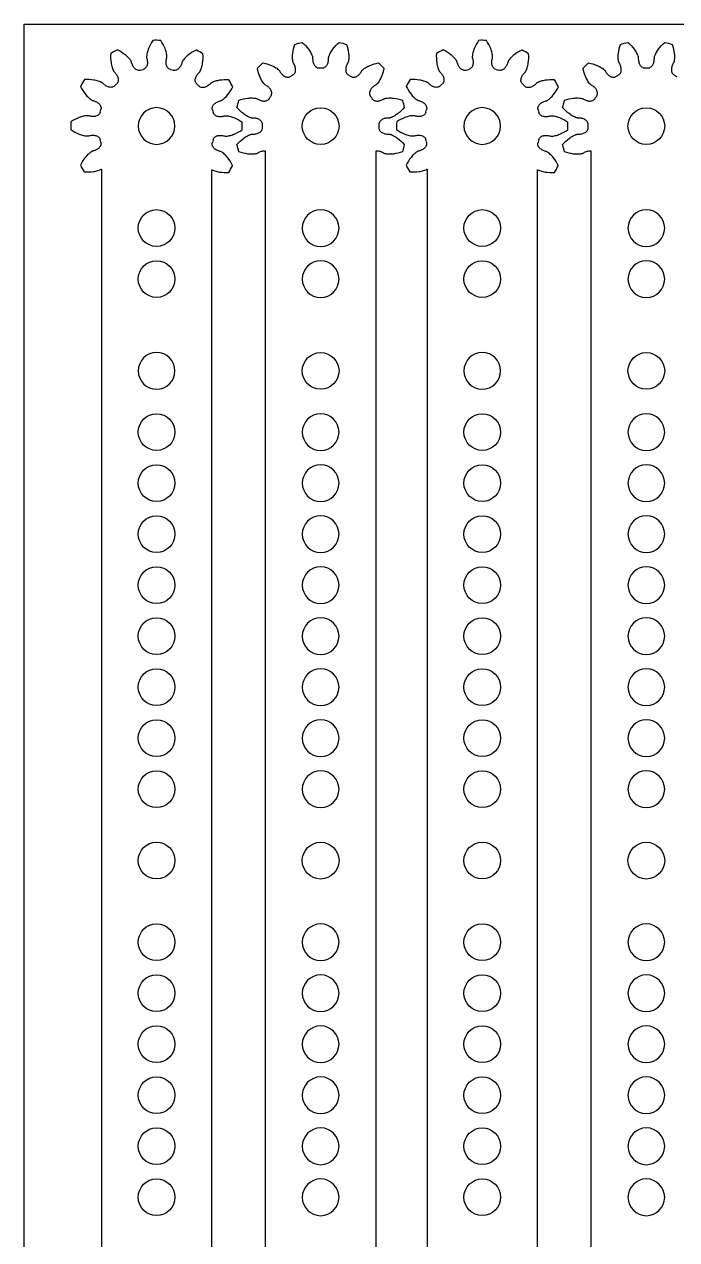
# Model space of a CAD drawing. Header units: millimetres. Extents: x 919 to 1726, y -261 to 19.
# Drawn here: x 1475.8 to 1529.1, y -115.8 to -16.5 of the extents above; entities that cross this region are included whole.
import ezdxf

# ---------------------------------------------------------------- set-up
doc = ezdxf.new("R2010")
doc.units = ezdxf.units.MM
doc.layers.add('1', color=7, linetype='CONTINUOUS', true_color=0xffffff)

msp = doc.modelspace()

# ---------------------------------------------------------------- linework, layer by layer
at = {"layer": '1', "color": 3, "linetype": 'CONTINUOUS'}
for p, q in [((1475.809, -16.515), (1725.809, -16.515)), ((1475.809, -156.515), (1475.809, -16.515)), ((1495.512, -149.828), (1495.512, -26.88)), ((1504.512, -26.88), (1504.512, -149.828)), ((1522.112, -149.828), (1522.112, -26.88)), ((1482.114, -28.346), (1482.114, -149.822)), ((1491.114, -149.822), (1491.114, -28.391)), ((1508.714, -28.346), (1508.714, -149.822)), ((1517.714, -149.822), (1517.714, -28.391))]:
    msp.add_line(p, q, dxfattribs=at)
at = {"layer": '1', "color": 3, "linetype": 'CONTINUOUS', "extrusion": (0, 0, -1)}
for centre in [(-1486.614, -24.822), (-1513.214, -24.822), (-1500.012, -33.162), (-1526.612, -33.162), (-1500.012, -37.328), (-1526.612, -37.328), (-1486.614, -44.822), (-1513.214, -44.822), (-1500.012, -49.828), (-1526.612, -49.828), (-1500.012, -53.995), (-1526.612, -53.995), (-1500.012, -58.162), (-1526.612, -58.162), (-1500.012, -62.328), (-1526.612, -62.328), (-1500.012, -66.495), (-1526.612, -66.495), (-1500.012, -70.662), (-1526.612, -70.662), (-1500.012, -74.828), (-1526.612, -74.828), (-1500.012, -78.995), (-1526.612, -78.995), (-1500.012, -91.495), (-1526.612, -91.495), (-1500.012, -95.662), (-1526.612, -95.662), (-1500.012, -99.828), (-1526.612, -99.828), (-1500.012, -103.995), (-1526.612, -103.995), (-1500.012, -108.162), (-1526.612, -108.162), (-1500.012, -112.328), (-1526.612, -112.328)]:
    msp.add_circle(centre, 1.5, dxfattribs=at)
at = {"layer": '1', "color": 3, "linetype": 'CONTINUOUS'}
for centre in [(1500.012, -24.828), (1526.612, -24.828), (1486.614, -33.155), (1513.214, -33.155), (1486.614, -37.322), (1513.214, -37.322), (1500.012, -44.828), (1526.612, -44.828), (1486.614, -49.822), (1513.214, -49.822), (1486.614, -53.989), (1513.214, -53.989), (1486.614, -58.155), (1513.214, -58.155), (1486.614, -62.322), (1513.214, -62.322), (1486.614, -66.489), (1513.214, -66.489), (1486.614, -70.655), (1513.214, -70.655), (1486.614, -74.822), (1513.214, -74.822), (1486.614, -78.989), (1513.214, -78.989), (1486.614, -84.822), (1500.012, -84.828), (1513.214, -84.822), (1526.612, -84.828), (1486.614, -91.489), (1513.214, -91.489), (1486.614, -95.655), (1513.214, -95.655), (1486.614, -99.822), (1513.214, -99.822), (1486.614, -103.989), (1513.214, -103.989), (1486.614, -108.155), (1513.214, -108.155), (1486.614, -112.322), (1513.214, -112.322)]:
    msp.add_circle(centre, 1.5, dxfattribs=at)
at = {"layer": '1', "color": 3, "linetype": 'CONTINUOUS', "extrusion": (0, 0, -1)}
for centre, start, end in [((-1486.614, -24.822), 73.73832, 76.53408), ((-1486.614, -24.822), 103.73832, 106.53408), ((-1500.012, -24.828), 58.53402, 61.46598), ((-1500.012, -24.828), 88.53402, 91.46598), ((-1500.012, -24.828), 118.53402, 121.46598), ((-1513.214, -24.822), 73.73832, 76.53408), ((-1513.214, -24.822), 103.73832, 106.53408), ((-1526.612, -24.828), 58.53402, 61.46598), ((-1526.612, -24.828), 88.53402, 91.46598), ((-1526.612, -24.828), 118.53402, 121.46598), ((-1486.614, -24.822), 43.73832, 46.67028), ((-1486.614, -24.822), 133.73832, 136.53408), ((-1513.214, -24.822), 43.73832, 46.67028), ((-1513.214, -24.822), 133.73832, 136.53408), ((-1500.012, -24.828), 28.53402, 31.46598), ((-1500.012, -24.828), 148.53402, 151.46598), ((-1526.612, -24.828), 28.53402, 31.46598), ((-1486.614, -24.822), 13.73832, 16.53408), ((-1486.614, -24.822), 163.73832, 166.53408), ((-1513.214, -24.822), 13.73832, 16.53408), ((-1513.214, -24.822), 163.73832, 166.53408), ((-1500.012, -24.828), 358.53402, 1.46598), ((-1500.012, -24.828), 178.53402, 181.46598), ((-1526.612, -24.828), 358.53402, 1.46598), ((-1486.614, -24.822), 343.73832, 346.53408), ((-1486.614, -24.822), 193.60212, 196.53408), ((-1513.214, -24.822), 343.73832, 346.53408), ((-1513.214, -24.822), 193.60212, 196.53408)]:
    msp.add_arc(centre, 4.75, start, end, dxfattribs=at)
at = {"layer": '1', "color": 6, "linetype": 'CONTINUOUS'}
for points, knots in [([(1486.312, -17.828), (1486.171, -18.038), (1485.988, -18.371), (1485.85, -18.792), (1485.81, -19.01), (1485.8, -19.12), (1485.798, -19.175), (1485.798, -19.206), (1485.799, -19.222), (1485.8, -19.23)], [0, 0, 0, 0, 0.5, 0.75, 0.875, 0.9375, 0.96875, 0.984375, 1, 1, 1, 1]), ([(1487.454, -19.234), (1487.455, -19.226), (1487.456, -19.21), (1487.456, -19.179), (1487.455, -19.124), (1487.445, -19.014), (1487.406, -18.796), (1487.27, -18.375), (1487.089, -18.04), (1486.949, -17.83)], [0, 0, 0, 0, 0.015625, 0.03125, 0.0625, 0.125, 0.25, 0.5, 1, 1, 1, 1]), ([(1512.912, -17.828), (1512.771, -18.038), (1512.588, -18.371), (1512.45, -18.792), (1512.41, -19.01), (1512.4, -19.12), (1512.398, -19.175), (1512.398, -19.206), (1512.399, -19.222), (1512.4, -19.23)], [0, 0, 0, 0, 0.5, 0.75, 0.875, 0.9375, 0.96875, 0.984375, 1, 1, 1, 1]), ([(1514.054, -19.234), (1514.055, -19.226), (1514.056, -19.21), (1514.056, -19.179), (1514.055, -19.124), (1514.045, -19.014), (1514.006, -18.796), (1513.87, -18.375), (1513.689, -18.04), (1513.549, -17.83)], [0, 0, 0, 0, 0.015625, 0.03125, 0.0625, 0.125, 0.25, 0.5, 1, 1, 1, 1]), ([(1484.547, -19.562), (1484.544, -19.555), (1484.537, -19.541), (1484.522, -19.514), (1484.493, -19.466), (1484.429, -19.376), (1484.287, -19.207), (1483.959, -18.91), (1483.634, -18.711), (1483.408, -18.599)], [0, 0, 0, 0, 0.015625, 0.03125, 0.0625, 0.125, 0.25, 0.5, 1, 1, 1, 1]), ([(1489.849, -18.614), (1489.622, -18.725), (1489.297, -18.923), (1488.967, -19.219), (1488.824, -19.386), (1488.76, -19.477), (1488.731, -19.524), (1488.716, -19.551), (1488.708, -19.565), (1488.705, -19.572)], [0, 0, 0, 0, 0.5, 0.75, 0.875, 0.9375, 0.96875, 0.984375, 1, 1, 1, 1]), ([(1497.772, -19.64), (1497.77, -19.633), (1497.765, -19.618), (1497.756, -19.587), (1497.743, -19.534), (1497.725, -19.425), (1497.707, -19.204), (1497.73, -18.762), (1497.821, -18.393), (1497.902, -18.154)], [0, 0, 0, 0, 0.015625, 0.03125, 0.0625, 0.125, 0.25, 0.5, 1, 1, 1, 1]), ([(1498.502, -17.993), (1498.691, -18.159), (1498.955, -18.434), (1499.196, -18.806), (1499.291, -19.005), (1499.329, -19.109), (1499.345, -19.162), (1499.352, -19.192), (1499.356, -19.208), (1499.357, -19.215)], [0, 0, 0, 0, 0.5, 0.75, 0.875, 0.9375, 0.96875, 0.984375, 1, 1, 1, 1]), ([(1500.666, -19.215), (1500.668, -19.208), (1500.671, -19.192), (1500.679, -19.162), (1500.695, -19.109), (1500.733, -19.005), (1500.828, -18.806), (1501.069, -18.434), (1501.332, -18.159), (1501.522, -17.993)], [0, 0, 0, 0, 0.015625, 0.03125, 0.0625, 0.125, 0.25, 0.5, 1, 1, 1, 1]), ([(1502.122, -18.154), (1502.203, -18.393), (1502.293, -18.762), (1502.316, -19.204), (1502.299, -19.425), (1502.28, -19.534), (1502.267, -19.587), (1502.259, -19.618), (1502.254, -19.633), (1502.251, -19.64)], [0, 0, 0, 0, 0.5, 0.75, 0.875, 0.9375, 0.96875, 0.984375, 1, 1, 1, 1]), ([(1511.147, -19.562), (1511.144, -19.555), (1511.137, -19.541), (1511.122, -19.514), (1511.093, -19.466), (1511.029, -19.376), (1510.887, -19.207), (1510.559, -18.91), (1510.234, -18.711), (1510.008, -18.599)], [0, 0, 0, 0, 0.015625, 0.03125, 0.0625, 0.125, 0.25, 0.5, 1, 1, 1, 1]), ([(1516.449, -18.614), (1516.222, -18.725), (1515.897, -18.923), (1515.567, -19.219), (1515.424, -19.386), (1515.36, -19.477), (1515.331, -19.524), (1515.316, -19.551), (1515.308, -19.565), (1515.305, -19.572)], [0, 0, 0, 0, 0.5, 0.75, 0.875, 0.9375, 0.96875, 0.984375, 1, 1, 1, 1]), ([(1524.372, -19.64), (1524.37, -19.633), (1524.365, -19.618), (1524.356, -19.587), (1524.343, -19.534), (1524.325, -19.425), (1524.307, -19.204), (1524.33, -18.762), (1524.421, -18.393), (1524.502, -18.154)], [0, 0, 0, 0, 0.015625, 0.03125, 0.0625, 0.125, 0.25, 0.5, 1, 1, 1, 1]), ([(1525.102, -17.993), (1525.291, -18.159), (1525.555, -18.434), (1525.796, -18.806), (1525.891, -19.005), (1525.929, -19.109), (1525.945, -19.162), (1525.952, -19.192), (1525.956, -19.208), (1525.957, -19.215)], [0, 0, 0, 0, 0.5, 0.75, 0.875, 0.9375, 0.96875, 0.984375, 1, 1, 1, 1]), ([(1527.266, -19.215), (1527.268, -19.208), (1527.271, -19.192), (1527.279, -19.162), (1527.295, -19.109), (1527.333, -19.005), (1527.428, -18.806), (1527.669, -18.434), (1527.932, -18.159), (1528.122, -17.993)], [0, 0, 0, 0, 0.015625, 0.03125, 0.0625, 0.125, 0.25, 0.5, 1, 1, 1, 1]), ([(1528.722, -18.154), (1528.803, -18.393), (1528.893, -18.762), (1528.916, -19.204), (1528.899, -19.425), (1528.88, -19.534), (1528.867, -19.587), (1528.859, -19.618), (1528.854, -19.633), (1528.851, -19.64)], [0, 0, 0, 0, 0.5, 0.75, 0.875, 0.9375, 0.96875, 0.984375, 1, 1, 1, 1]), ([(1482.869, -18.908), (1482.852, -19.159), (1482.859, -19.54), (1482.949, -19.973), (1483.022, -20.182), (1483.068, -20.282), (1483.094, -20.331), (1483.11, -20.358), (1483.119, -20.371), (1483.123, -20.378)], [0, 0, 0, 0, 0.5, 0.75, 0.875, 0.9375, 0.96875, 0.984375, 1, 1, 1, 1]), ([(1485.284, -20.262), (1485.238, -20.275), (1485.143, -20.285), (1484.956, -20.238), (1484.769, -20.083), (1484.626, -19.835), (1484.569, -19.654), (1484.547, -19.562)], [0, 0, 0, 0, 0.125, 0.25, 0.5, 0.75, 1, 1, 1, 1]), ([(1485.8, -19.23), (1485.827, -19.321), (1485.867, -19.506), (1485.866, -19.792), (1485.78, -20.02), (1485.641, -20.153), (1485.554, -20.192), (1485.508, -20.203)], [0, 0, 0, 0, 0.25, 0.5, 0.75, 0.875, 1, 1, 1, 1]), ([(1487.742, -20.208), (1487.696, -20.197), (1487.608, -20.157), (1487.47, -20.024), (1487.385, -19.796), (1487.385, -19.51), (1487.426, -19.324), (1487.454, -19.234)], [0, 0, 0, 0, 0.125, 0.25, 0.5, 0.75, 1, 1, 1, 1]), ([(1488.705, -19.572), (1488.683, -19.664), (1488.625, -19.845), (1488.481, -20.092), (1488.293, -20.246), (1488.106, -20.292), (1488.011, -20.282), (1487.965, -20.268)], [0, 0, 0, 0, 0.25, 0.5, 0.75, 0.875, 1, 1, 1, 1]), ([(1490.135, -20.403), (1490.14, -20.396), (1490.149, -20.383), (1490.165, -20.356), (1490.191, -20.308), (1490.238, -20.207), (1490.312, -19.999), (1490.406, -19.567), (1490.416, -19.186), (1490.4, -18.934)], [0, 0, 0, 0, 0.015625, 0.03125, 0.0625, 0.125, 0.25, 0.5, 1, 1, 1, 1]), ([(1495.286, -19.664), (1495.534, -19.713), (1495.899, -19.82), (1496.294, -20.021), (1496.476, -20.146), (1496.561, -20.217), (1496.601, -20.254), (1496.623, -20.277), (1496.633, -20.289), (1496.639, -20.295)], [0, 0, 0, 0, 0.5, 0.75, 0.875, 0.9375, 0.96875, 0.984375, 1, 1, 1, 1]), ([(1497.743, -20.655), (1497.784, -20.633), (1497.859, -20.572), (1497.958, -20.408), (1497.982, -20.166), (1497.909, -19.889), (1497.822, -19.721), (1497.772, -19.64)], [0, 0, 0, 0, 0.125, 0.25, 0.5, 0.75, 1, 1, 1, 1]), ([(1499.357, -19.215), (1499.354, -19.31), (1499.363, -19.5), (1499.438, -19.776), (1499.58, -19.973), (1499.748, -20.066), (1499.843, -20.081), (1499.89, -20.08)], [0, 0, 0, 0, 0.25, 0.5, 0.75, 0.875, 1, 1, 1, 1]), ([(1500.133, -20.08), (1500.181, -20.081), (1500.276, -20.066), (1500.444, -19.973), (1500.585, -19.776), (1500.66, -19.5), (1500.669, -19.31), (1500.666, -19.215)], [0, 0, 0, 0, 0.125, 0.25, 0.5, 0.75, 1, 1, 1, 1]), ([(1502.251, -19.64), (1502.202, -19.721), (1502.115, -19.889), (1502.041, -20.166), (1502.065, -20.408), (1502.165, -20.572), (1502.239, -20.633), (1502.281, -20.655)], [0, 0, 0, 0, 0.25, 0.5, 0.75, 0.875, 1, 1, 1, 1]), ([(1503.385, -20.295), (1503.39, -20.289), (1503.401, -20.277), (1503.423, -20.254), (1503.463, -20.217), (1503.548, -20.146), (1503.73, -20.021), (1504.124, -19.82), (1504.49, -19.713), (1504.737, -19.664)], [0, 0, 0, 0, 0.015625, 0.03125, 0.0625, 0.125, 0.25, 0.5, 1, 1, 1, 1]), ([(1509.469, -18.908), (1509.452, -19.159), (1509.459, -19.54), (1509.549, -19.973), (1509.622, -20.182), (1509.668, -20.282), (1509.694, -20.331), (1509.71, -20.358), (1509.719, -20.371), (1509.723, -20.378)], [0, 0, 0, 0, 0.5, 0.75, 0.875, 0.9375, 0.96875, 0.984375, 1, 1, 1, 1]), ([(1511.884, -20.262), (1511.838, -20.275), (1511.743, -20.285), (1511.556, -20.238), (1511.369, -20.083), (1511.226, -19.835), (1511.169, -19.654), (1511.147, -19.562)], [0, 0, 0, 0, 0.125, 0.25, 0.5, 0.75, 1, 1, 1, 1]), ([(1512.4, -19.23), (1512.427, -19.321), (1512.467, -19.506), (1512.466, -19.792), (1512.38, -20.02), (1512.241, -20.153), (1512.154, -20.192), (1512.108, -20.203)], [0, 0, 0, 0, 0.25, 0.5, 0.75, 0.875, 1, 1, 1, 1]), ([(1514.342, -20.208), (1514.296, -20.197), (1514.208, -20.157), (1514.07, -20.024), (1513.985, -19.796), (1513.985, -19.51), (1514.026, -19.324), (1514.054, -19.234)], [0, 0, 0, 0, 0.125, 0.25, 0.5, 0.75, 1, 1, 1, 1]), ([(1515.305, -19.572), (1515.283, -19.664), (1515.225, -19.845), (1515.081, -20.092), (1514.893, -20.246), (1514.706, -20.292), (1514.611, -20.282), (1514.565, -20.268)], [0, 0, 0, 0, 0.25, 0.5, 0.75, 0.875, 1, 1, 1, 1]), ([(1516.735, -20.403), (1516.74, -20.396), (1516.749, -20.383), (1516.765, -20.356), (1516.791, -20.308), (1516.838, -20.207), (1516.912, -19.999), (1517.006, -19.567), (1517.016, -19.186), (1517, -18.934)], [0, 0, 0, 0, 0.015625, 0.03125, 0.0625, 0.125, 0.25, 0.5, 1, 1, 1, 1]), ([(1521.886, -19.664), (1522.134, -19.713), (1522.499, -19.82), (1522.894, -20.021), (1523.076, -20.146), (1523.161, -20.217), (1523.201, -20.254), (1523.223, -20.277), (1523.233, -20.289), (1523.239, -20.295)], [0, 0, 0, 0, 0.5, 0.75, 0.875, 0.9375, 0.96875, 0.984375, 1, 1, 1, 1]), ([(1524.343, -20.655), (1524.384, -20.633), (1524.459, -20.572), (1524.558, -20.408), (1524.582, -20.166), (1524.509, -19.889), (1524.422, -19.721), (1524.372, -19.64)], [0, 0, 0, 0, 0.125, 0.25, 0.5, 0.75, 1, 1, 1, 1]), ([(1525.957, -19.215), (1525.954, -19.31), (1525.963, -19.5), (1526.038, -19.776), (1526.18, -19.973), (1526.348, -20.066), (1526.443, -20.081), (1526.49, -20.08)], [0, 0, 0, 0, 0.25, 0.5, 0.75, 0.875, 1, 1, 1, 1]), ([(1526.733, -20.08), (1526.781, -20.081), (1526.876, -20.066), (1527.044, -19.973), (1527.185, -19.776), (1527.26, -19.5), (1527.269, -19.31), (1527.266, -19.215)], [0, 0, 0, 0, 0.125, 0.25, 0.5, 0.75, 1, 1, 1, 1]), ([(1528.851, -19.64), (1528.802, -19.721), (1528.715, -19.889), (1528.641, -20.166), (1528.665, -20.408), (1528.765, -20.572), (1528.839, -20.633), (1528.881, -20.655)], [0, 0, 0, 0, 0.25, 0.5, 0.75, 0.875, 1, 1, 1, 1]), ([(1483.123, -20.378), (1483.192, -20.443), (1483.319, -20.584), (1483.461, -20.832), (1483.499, -21.073), (1483.445, -21.257), (1483.389, -21.334), (1483.354, -21.367)], [0, 0, 0, 0, 0.25, 0.5, 0.75, 0.875, 1, 1, 1, 1]), ([(1489.898, -21.39), (1489.863, -21.357), (1489.807, -21.279), (1489.755, -21.095), (1489.795, -20.855), (1489.938, -20.607), (1490.066, -20.467), (1490.135, -20.403)], [0, 0, 0, 0, 0.125, 0.25, 0.5, 0.75, 1, 1, 1, 1]), ([(1495.478, -21.455), (1495.472, -21.45), (1495.461, -21.439), (1495.438, -21.417), (1495.4, -21.377), (1495.329, -21.292), (1495.204, -21.11), (1495.003, -20.716), (1494.896, -20.35), (1494.847, -20.103)], [0, 0, 0, 0, 0.015625, 0.03125, 0.0625, 0.125, 0.25, 0.5, 1, 1, 1, 1]), ([(1496.639, -20.295), (1496.683, -20.378), (1496.786, -20.538), (1496.989, -20.739), (1497.21, -20.84), (1497.402, -20.836), (1497.492, -20.801), (1497.532, -20.777)], [0, 0, 0, 0, 0.25, 0.5, 0.75, 0.875, 1, 1, 1, 1]), ([(1502.491, -20.777), (1502.532, -20.801), (1502.621, -20.836), (1502.813, -20.84), (1503.035, -20.739), (1503.238, -20.538), (1503.34, -20.378), (1503.385, -20.295)], [0, 0, 0, 0, 0.125, 0.25, 0.5, 0.75, 1, 1, 1, 1]), ([(1505.176, -20.103), (1505.127, -20.35), (1505.021, -20.716), (1504.82, -21.11), (1504.694, -21.292), (1504.624, -21.377), (1504.586, -21.417), (1504.563, -21.439), (1504.551, -21.45), (1504.545, -21.455)], [0, 0, 0, 0, 0.5, 0.75, 0.875, 0.9375, 0.96875, 0.984375, 1, 1, 1, 1]), ([(1509.723, -20.378), (1509.792, -20.443), (1509.919, -20.584), (1510.061, -20.832), (1510.099, -21.073), (1510.045, -21.257), (1509.989, -21.334), (1509.954, -21.367)], [0, 0, 0, 0, 0.25, 0.5, 0.75, 0.875, 1, 1, 1, 1]), ([(1516.498, -21.39), (1516.463, -21.357), (1516.407, -21.279), (1516.355, -21.095), (1516.395, -20.855), (1516.538, -20.607), (1516.666, -20.467), (1516.735, -20.403)], [0, 0, 0, 0, 0.125, 0.25, 0.5, 0.75, 1, 1, 1, 1]), ([(1522.078, -21.455), (1522.072, -21.45), (1522.061, -21.439), (1522.038, -21.417), (1522, -21.377), (1521.929, -21.292), (1521.804, -21.11), (1521.603, -20.716), (1521.496, -20.35), (1521.447, -20.103)], [0, 0, 0, 0, 0.015625, 0.03125, 0.0625, 0.125, 0.25, 0.5, 1, 1, 1, 1]), ([(1523.239, -20.295), (1523.283, -20.378), (1523.386, -20.538), (1523.589, -20.739), (1523.81, -20.84), (1524.002, -20.836), (1524.092, -20.801), (1524.132, -20.777)], [0, 0, 0, 0, 0.25, 0.5, 0.75, 0.875, 1, 1, 1, 1]), ([(1480.406, -21.587), (1480.517, -21.813), (1480.714, -22.139), (1481.01, -22.468), (1481.178, -22.612), (1481.268, -22.676), (1481.315, -22.705), (1481.343, -22.72), (1481.357, -22.727), (1481.364, -22.731)], [0, 0, 0, 0, 0.5, 0.75, 0.875, 0.9375, 0.96875, 0.984375, 1, 1, 1, 1]), ([(1482.194, -21.3), (1482.188, -21.296), (1482.175, -21.287), (1482.148, -21.271), (1482.099, -21.244), (1481.999, -21.198), (1481.791, -21.123), (1481.358, -21.03), (1480.978, -21.02), (1480.726, -21.036)], [0, 0, 0, 0, 0.015625, 0.03125, 0.0625, 0.125, 0.25, 0.5, 1, 1, 1, 1]), ([(1483.182, -21.538), (1483.149, -21.572), (1483.071, -21.628), (1482.887, -21.681), (1482.647, -21.641), (1482.399, -21.497), (1482.259, -21.369), (1482.194, -21.3)], [0, 0, 0, 0, 0.125, 0.25, 0.5, 0.75, 1, 1, 1, 1]), ([(1491.05, -21.321), (1490.985, -21.39), (1490.844, -21.518), (1490.596, -21.659), (1490.356, -21.699), (1490.171, -21.645), (1490.094, -21.589), (1490.061, -21.554)], [0, 0, 0, 0, 0.25, 0.5, 0.75, 0.875, 1, 1, 1, 1]), ([(1492.519, -21.064), (1492.267, -21.047), (1491.887, -21.055), (1491.454, -21.146), (1491.245, -21.22), (1491.145, -21.266), (1491.096, -21.292), (1491.069, -21.308), (1491.056, -21.317), (1491.05, -21.321)], [0, 0, 0, 0, 0.5, 0.75, 0.875, 0.9375, 0.96875, 0.984375, 1, 1, 1, 1]), ([(1491.873, -22.756), (1491.88, -22.752), (1491.894, -22.745), (1491.922, -22.73), (1491.969, -22.701), (1492.06, -22.638), (1492.228, -22.495), (1492.526, -22.167), (1492.724, -21.842), (1492.837, -21.616)], [0, 0, 0, 0, 0.015625, 0.03125, 0.0625, 0.125, 0.25, 0.5, 1, 1, 1, 1]), ([(1495.96, -22.349), (1495.985, -22.309), (1496.019, -22.219), (1496.023, -22.027), (1495.923, -21.805), (1495.721, -21.602), (1495.562, -21.5), (1495.478, -21.455)], [0, 0, 0, 0, 0.125, 0.25, 0.5, 0.75, 1, 1, 1, 1]), ([(1504.545, -21.455), (1504.462, -21.5), (1504.302, -21.602), (1504.101, -21.805), (1504, -22.027), (1504.004, -22.219), (1504.039, -22.309), (1504.063, -22.349)], [0, 0, 0, 0, 0.25, 0.5, 0.75, 0.875, 1, 1, 1, 1]), ([(1507.006, -21.587), (1507.117, -21.813), (1507.314, -22.139), (1507.61, -22.468), (1507.778, -22.612), (1507.868, -22.676), (1507.915, -22.705), (1507.943, -22.72), (1507.957, -22.727), (1507.964, -22.731)], [0, 0, 0, 0, 0.5, 0.75, 0.875, 0.9375, 0.96875, 0.984375, 1, 1, 1, 1]), ([(1508.794, -21.3), (1508.788, -21.296), (1508.775, -21.287), (1508.748, -21.271), (1508.699, -21.244), (1508.599, -21.198), (1508.391, -21.123), (1507.958, -21.03), (1507.578, -21.02), (1507.326, -21.036)], [0, 0, 0, 0, 0.015625, 0.03125, 0.0625, 0.125, 0.25, 0.5, 1, 1, 1, 1]), ([(1509.782, -21.538), (1509.749, -21.572), (1509.671, -21.628), (1509.487, -21.681), (1509.247, -21.641), (1508.999, -21.497), (1508.859, -21.369), (1508.794, -21.3)], [0, 0, 0, 0, 0.125, 0.25, 0.5, 0.75, 1, 1, 1, 1]), ([(1517.65, -21.321), (1517.585, -21.39), (1517.444, -21.518), (1517.196, -21.659), (1516.956, -21.699), (1516.771, -21.645), (1516.694, -21.589), (1516.661, -21.554)], [0, 0, 0, 0, 0.25, 0.5, 0.75, 0.875, 1, 1, 1, 1]), ([(1519.119, -21.064), (1518.867, -21.047), (1518.487, -21.055), (1518.054, -21.146), (1517.845, -21.22), (1517.745, -21.266), (1517.696, -21.292), (1517.669, -21.308), (1517.656, -21.317), (1517.65, -21.321)], [0, 0, 0, 0, 0.5, 0.75, 0.875, 0.9375, 0.96875, 0.984375, 1, 1, 1, 1]), ([(1518.473, -22.756), (1518.48, -22.752), (1518.494, -22.745), (1518.522, -22.73), (1518.569, -22.701), (1518.66, -22.638), (1518.828, -22.495), (1519.126, -22.167), (1519.324, -21.842), (1519.437, -21.616)], [0, 0, 0, 0, 0.015625, 0.03125, 0.0625, 0.125, 0.25, 0.5, 1, 1, 1, 1]), ([(1522.56, -22.349), (1522.585, -22.309), (1522.619, -22.219), (1522.623, -22.027), (1522.523, -21.805), (1522.321, -21.602), (1522.162, -21.5), (1522.078, -21.455)], [0, 0, 0, 0, 0.125, 0.25, 0.5, 0.75, 1, 1, 1, 1]), ([(1481.364, -22.731), (1481.456, -22.753), (1481.637, -22.81), (1481.884, -22.955), (1482.038, -23.143), (1482.084, -23.329), (1482.074, -23.425), (1482.06, -23.47)], [0, 0, 0, 0, 0.25, 0.5, 0.75, 0.875, 1, 1, 1, 1]), ([(1491.174, -23.492), (1491.16, -23.446), (1491.151, -23.351), (1491.197, -23.165), (1491.352, -22.977), (1491.6, -22.834), (1491.781, -22.777), (1491.873, -22.756)], [0, 0, 0, 0, 0.125, 0.25, 0.5, 0.75, 1, 1, 1, 1]), ([(1493.337, -22.719), (1493.576, -22.637), (1493.946, -22.547), (1494.388, -22.524), (1494.608, -22.541), (1494.717, -22.56), (1494.771, -22.573), (1494.801, -22.581), (1494.816, -22.586), (1494.824, -22.589)], [0, 0, 0, 0, 0.5, 0.75, 0.875, 0.9375, 0.96875, 0.984375, 1, 1, 1, 1]), ([(1494.824, -22.589), (1494.904, -22.639), (1495.073, -22.726), (1495.349, -22.799), (1495.592, -22.775), (1495.756, -22.676), (1495.816, -22.601), (1495.839, -22.559)], [0, 0, 0, 0, 0.25, 0.5, 0.75, 0.875, 1, 1, 1, 1]), ([(1504.185, -22.559), (1504.207, -22.601), (1504.268, -22.676), (1504.432, -22.775), (1504.674, -22.799), (1504.951, -22.726), (1505.12, -22.639), (1505.2, -22.589)], [0, 0, 0, 0, 0.125, 0.25, 0.5, 0.75, 1, 1, 1, 1]), ([(1505.2, -22.589), (1505.207, -22.586), (1505.222, -22.581), (1505.253, -22.573), (1505.306, -22.56), (1505.415, -22.541), (1505.636, -22.524), (1506.078, -22.547), (1506.448, -22.637), (1506.686, -22.719)], [0, 0, 0, 0, 0.015625, 0.03125, 0.0625, 0.125, 0.25, 0.5, 1, 1, 1, 1]), ([(1507.964, -22.731), (1508.056, -22.753), (1508.237, -22.81), (1508.484, -22.955), (1508.638, -23.143), (1508.684, -23.329), (1508.674, -23.425), (1508.66, -23.47)], [0, 0, 0, 0, 0.25, 0.5, 0.75, 0.875, 1, 1, 1, 1]), ([(1517.774, -23.492), (1517.76, -23.446), (1517.751, -23.351), (1517.797, -23.165), (1517.952, -22.977), (1518.2, -22.834), (1518.381, -22.777), (1518.473, -22.756)], [0, 0, 0, 0, 0.125, 0.25, 0.5, 0.75, 1, 1, 1, 1]), ([(1519.937, -22.719), (1520.176, -22.637), (1520.546, -22.547), (1520.988, -22.524), (1521.208, -22.541), (1521.317, -22.56), (1521.371, -22.573), (1521.401, -22.581), (1521.416, -22.586), (1521.424, -22.589)], [0, 0, 0, 0, 0.5, 0.75, 0.875, 0.9375, 0.96875, 0.984375, 1, 1, 1, 1]), ([(1521.424, -22.589), (1521.504, -22.639), (1521.673, -22.726), (1521.949, -22.799), (1522.192, -22.775), (1522.356, -22.676), (1522.416, -22.601), (1522.439, -22.559)], [0, 0, 0, 0, 0.25, 0.5, 0.75, 0.875, 1, 1, 1, 1]), ([(1482, -23.694), (1481.988, -23.74), (1481.949, -23.827), (1481.816, -23.965), (1481.588, -24.05), (1481.301, -24.05), (1481.116, -24.009), (1481.026, -23.982)], [0, 0, 0, 0, 0.125, 0.25, 0.5, 0.75, 1, 1, 1, 1]), ([(1492.206, -24.008), (1492.115, -24.035), (1491.93, -24.075), (1491.643, -24.074), (1491.416, -23.988), (1491.283, -23.85), (1491.244, -23.762), (1491.233, -23.716)], [0, 0, 0, 0, 0.25, 0.5, 0.75, 0.875, 1, 1, 1, 1]), ([(1494.399, -24.174), (1494.391, -24.172), (1494.376, -24.169), (1494.345, -24.161), (1494.292, -24.145), (1494.189, -24.107), (1493.989, -24.012), (1493.618, -23.771), (1493.343, -23.508), (1493.177, -23.318)], [0, 0, 0, 0, 0.015625, 0.03125, 0.0625, 0.125, 0.25, 0.5, 1, 1, 1, 1]), ([(1506.847, -23.318), (1506.681, -23.508), (1506.406, -23.771), (1506.034, -24.012), (1505.835, -24.107), (1505.731, -24.145), (1505.678, -24.161), (1505.648, -24.169), (1505.632, -24.172), (1505.625, -24.174)], [0, 0, 0, 0, 0.5, 0.75, 0.875, 0.9375, 0.96875, 0.984375, 1, 1, 1, 1]), ([(1508.6, -23.694), (1508.588, -23.74), (1508.549, -23.827), (1508.416, -23.965), (1508.188, -24.05), (1507.901, -24.05), (1507.716, -24.009), (1507.626, -23.982)], [0, 0, 0, 0, 0.125, 0.25, 0.5, 0.75, 1, 1, 1, 1]), ([(1518.806, -24.008), (1518.715, -24.035), (1518.53, -24.075), (1518.243, -24.074), (1518.016, -23.988), (1517.883, -23.85), (1517.844, -23.762), (1517.833, -23.716)], [0, 0, 0, 0, 0.25, 0.5, 0.75, 0.875, 1, 1, 1, 1]), ([(1520.999, -24.174), (1520.991, -24.172), (1520.976, -24.169), (1520.945, -24.161), (1520.892, -24.145), (1520.789, -24.107), (1520.589, -24.012), (1520.218, -23.771), (1519.943, -23.508), (1519.777, -23.318)], [0, 0, 0, 0, 0.015625, 0.03125, 0.0625, 0.125, 0.25, 0.5, 1, 1, 1, 1]), ([(1481.026, -23.982), (1481.018, -23.981), (1481.002, -23.98), (1480.97, -23.98), (1480.915, -23.981), (1480.805, -23.991), (1480.588, -24.03), (1480.166, -24.165), (1479.832, -24.347), (1479.622, -24.487)], [0, 0, 0, 0, 0.015625, 0.03125, 0.0625, 0.125, 0.25, 0.5, 1, 1, 1, 1]), ([(1493.607, -24.52), (1493.398, -24.379), (1493.064, -24.196), (1492.643, -24.059), (1492.426, -24.018), (1492.316, -24.008), (1492.261, -24.006), (1492.229, -24.007), (1492.214, -24.008), (1492.206, -24.008)], [0, 0, 0, 0, 0.5, 0.75, 0.875, 0.9375, 0.96875, 0.984375, 1, 1, 1, 1]), ([(1495.263, -24.707), (1495.265, -24.66), (1495.25, -24.565), (1495.157, -24.397), (1494.959, -24.255), (1494.683, -24.18), (1494.493, -24.171), (1494.399, -24.174)], [0, 0, 0, 0, 0.125, 0.25, 0.5, 0.75, 1, 1, 1, 1]), ([(1505.625, -24.174), (1505.53, -24.171), (1505.341, -24.18), (1505.064, -24.255), (1504.867, -24.397), (1504.774, -24.565), (1504.759, -24.66), (1504.76, -24.707)], [0, 0, 0, 0, 0.25, 0.5, 0.75, 0.875, 1, 1, 1, 1]), ([(1507.626, -23.982), (1507.618, -23.981), (1507.602, -23.98), (1507.57, -23.98), (1507.515, -23.981), (1507.405, -23.991), (1507.188, -24.03), (1506.766, -24.165), (1506.432, -24.347), (1506.222, -24.487)], [0, 0, 0, 0, 0.015625, 0.03125, 0.0625, 0.125, 0.25, 0.5, 1, 1, 1, 1]), ([(1520.207, -24.52), (1519.998, -24.379), (1519.664, -24.196), (1519.243, -24.059), (1519.026, -24.018), (1518.916, -24.008), (1518.861, -24.006), (1518.829, -24.007), (1518.814, -24.008), (1518.806, -24.008)], [0, 0, 0, 0, 0.5, 0.75, 0.875, 0.9375, 0.96875, 0.984375, 1, 1, 1, 1]), ([(1521.863, -24.707), (1521.865, -24.66), (1521.85, -24.565), (1521.757, -24.397), (1521.559, -24.255), (1521.283, -24.18), (1521.093, -24.171), (1520.999, -24.174)], [0, 0, 0, 0, 0.125, 0.25, 0.5, 0.75, 1, 1, 1, 1]), ([(1479.62, -25.124), (1479.83, -25.265), (1480.163, -25.448), (1480.584, -25.585), (1480.801, -25.626), (1480.911, -25.636), (1480.967, -25.638), (1480.998, -25.637), (1481.014, -25.636), (1481.022, -25.636)], [0, 0, 0, 0, 0.5, 0.75, 0.875, 0.9375, 0.96875, 0.984375, 1, 1, 1, 1]), ([(1481.022, -25.636), (1481.112, -25.609), (1481.298, -25.568), (1481.584, -25.57), (1481.811, -25.656), (1481.944, -25.794), (1481.983, -25.882), (1481.994, -25.928)], [0, 0, 0, 0, 0.25, 0.5, 0.75, 0.875, 1, 1, 1, 1]), ([(1491.23, -25.939), (1491.242, -25.893), (1491.281, -25.805), (1491.414, -25.667), (1491.642, -25.582), (1491.928, -25.581), (1492.113, -25.622), (1492.204, -25.649)], [0, 0, 0, 0, 0.125, 0.25, 0.5, 0.75, 1, 1, 1, 1]), ([(1492.204, -25.649), (1492.212, -25.65), (1492.227, -25.65), (1492.259, -25.651), (1492.314, -25.649), (1492.424, -25.64), (1492.641, -25.6), (1493.063, -25.463), (1493.397, -25.281), (1493.606, -25.141)], [0, 0, 0, 0, 0.015625, 0.03125, 0.0625, 0.125, 0.25, 0.5, 1, 1, 1, 1]), ([(1493.177, -26.339), (1493.343, -26.149), (1493.618, -25.886), (1493.989, -25.644), (1494.189, -25.549), (1494.292, -25.511), (1494.345, -25.495), (1494.376, -25.488), (1494.391, -25.484), (1494.399, -25.483)], [0, 0, 0, 0, 0.5, 0.75, 0.875, 0.9375, 0.96875, 0.984375, 1, 1, 1, 1]), ([(1494.399, -25.483), (1494.493, -25.486), (1494.683, -25.477), (1494.959, -25.402), (1495.157, -25.26), (1495.25, -25.092), (1495.265, -24.997), (1495.263, -24.95)], [0, 0, 0, 0, 0.25, 0.5, 0.75, 0.875, 1, 1, 1, 1]), ([(1504.76, -24.95), (1504.759, -24.997), (1504.774, -25.092), (1504.867, -25.26), (1505.064, -25.402), (1505.341, -25.477), (1505.53, -25.486), (1505.625, -25.483)], [0, 0, 0, 0, 0.125, 0.25, 0.5, 0.75, 1, 1, 1, 1]), ([(1505.625, -25.483), (1505.632, -25.484), (1505.648, -25.488), (1505.678, -25.495), (1505.731, -25.511), (1505.835, -25.549), (1506.034, -25.644), (1506.406, -25.886), (1506.681, -26.149), (1506.847, -26.339)], [0, 0, 0, 0, 0.015625, 0.03125, 0.0625, 0.125, 0.25, 0.5, 1, 1, 1, 1]), ([(1506.22, -25.124), (1506.43, -25.265), (1506.763, -25.448), (1507.184, -25.585), (1507.401, -25.626), (1507.511, -25.636), (1507.567, -25.638), (1507.598, -25.637), (1507.614, -25.636), (1507.622, -25.636)], [0, 0, 0, 0, 0.5, 0.75, 0.875, 0.9375, 0.96875, 0.984375, 1, 1, 1, 1]), ([(1507.622, -25.636), (1507.712, -25.609), (1507.898, -25.568), (1508.184, -25.57), (1508.411, -25.656), (1508.544, -25.794), (1508.583, -25.882), (1508.594, -25.928)], [0, 0, 0, 0, 0.25, 0.5, 0.75, 0.875, 1, 1, 1, 1]), ([(1517.83, -25.939), (1517.842, -25.893), (1517.881, -25.805), (1518.014, -25.667), (1518.242, -25.582), (1518.528, -25.581), (1518.713, -25.622), (1518.804, -25.649)], [0, 0, 0, 0, 0.125, 0.25, 0.5, 0.75, 1, 1, 1, 1]), ([(1518.804, -25.649), (1518.812, -25.65), (1518.827, -25.65), (1518.859, -25.651), (1518.914, -25.649), (1519.024, -25.64), (1519.241, -25.6), (1519.663, -25.463), (1519.997, -25.281), (1520.206, -25.141)], [0, 0, 0, 0, 0.015625, 0.03125, 0.0625, 0.125, 0.25, 0.5, 1, 1, 1, 1]), ([(1519.777, -26.339), (1519.943, -26.149), (1520.218, -25.886), (1520.589, -25.644), (1520.789, -25.549), (1520.892, -25.511), (1520.945, -25.495), (1520.976, -25.488), (1520.991, -25.484), (1520.999, -25.483)], [0, 0, 0, 0, 0.5, 0.75, 0.875, 0.9375, 0.96875, 0.984375, 1, 1, 1, 1]), ([(1520.999, -25.483), (1521.093, -25.486), (1521.283, -25.477), (1521.559, -25.402), (1521.757, -25.26), (1521.85, -25.092), (1521.865, -24.997), (1521.863, -24.95)], [0, 0, 0, 0, 0.25, 0.5, 0.75, 0.875, 1, 1, 1, 1]), ([(1482.054, -26.152), (1482.067, -26.197), (1482.077, -26.293), (1482.03, -26.479), (1481.875, -26.667), (1481.627, -26.81), (1481.446, -26.867), (1481.354, -26.888)], [0, 0, 0, 0, 0.125, 0.25, 0.5, 0.75, 1, 1, 1, 1]), ([(1491.863, -26.913), (1491.771, -26.891), (1491.591, -26.833), (1491.343, -26.689), (1491.189, -26.501), (1491.144, -26.315), (1491.154, -26.219), (1491.167, -26.174)], [0, 0, 0, 0, 0.25, 0.5, 0.75, 0.875, 1, 1, 1, 1]), ([(1508.654, -26.152), (1508.667, -26.197), (1508.677, -26.293), (1508.63, -26.479), (1508.475, -26.667), (1508.227, -26.81), (1508.046, -26.867), (1507.954, -26.888)], [0, 0, 0, 0, 0.125, 0.25, 0.5, 0.75, 1, 1, 1, 1]), ([(1518.463, -26.913), (1518.371, -26.891), (1518.191, -26.833), (1517.943, -26.689), (1517.789, -26.501), (1517.744, -26.315), (1517.754, -26.219), (1517.767, -26.174)], [0, 0, 0, 0, 0.25, 0.5, 0.75, 0.875, 1, 1, 1, 1]), ([(1481.354, -26.888), (1481.347, -26.892), (1481.333, -26.899), (1481.305, -26.914), (1481.258, -26.943), (1481.168, -27.006), (1480.999, -27.149), (1480.702, -27.477), (1480.503, -27.802), (1480.391, -28.028)], [0, 0, 0, 0, 0.015625, 0.03125, 0.0625, 0.125, 0.25, 0.5, 1, 1, 1, 1]), ([(1492.821, -28.057), (1492.71, -27.831), (1492.513, -27.505), (1492.217, -27.176), (1492.049, -27.032), (1491.959, -26.968), (1491.912, -26.939), (1491.885, -26.924), (1491.87, -26.917), (1491.863, -26.913)], [0, 0, 0, 0, 0.5, 0.75, 0.875, 0.9375, 0.96875, 0.984375, 1, 1, 1, 1]), ([(1494.824, -27.068), (1494.816, -27.071), (1494.801, -27.075), (1494.771, -27.084), (1494.717, -27.097), (1494.608, -27.115), (1494.388, -27.133), (1493.946, -27.11), (1493.576, -27.019), (1493.337, -26.938)], [0, 0, 0, 0, 0.015625, 0.03125, 0.0625, 0.125, 0.25, 0.5, 1, 1, 1, 1]), ([(1495.512, -26.88), (1495.459, -26.872), (1495.309, -26.869), (1495.073, -26.931), (1494.904, -27.018), (1494.824, -27.068)], [0, 0, 0, 0, 0.220096, 0.610048, 1, 1, 1, 1]), ([(1505.2, -27.068), (1505.12, -27.018), (1504.951, -26.931), (1504.714, -26.869), (1504.564, -26.872), (1504.512, -26.88)], [0, 0, 0, 0, 0.389952, 0.779904, 1, 1, 1, 1]), ([(1506.686, -26.938), (1506.448, -27.019), (1506.078, -27.11), (1505.636, -27.133), (1505.415, -27.115), (1505.306, -27.097), (1505.253, -27.084), (1505.222, -27.075), (1505.207, -27.071), (1505.2, -27.068)], [0, 0, 0, 0, 0.5, 0.75, 0.875, 0.9375, 0.96875, 0.984375, 1, 1, 1, 1]), ([(1507.954, -26.888), (1507.947, -26.892), (1507.933, -26.899), (1507.905, -26.914), (1507.858, -26.943), (1507.768, -27.006), (1507.599, -27.149), (1507.302, -27.477), (1507.103, -27.802), (1506.991, -28.028)], [0, 0, 0, 0, 0.015625, 0.03125, 0.0625, 0.125, 0.25, 0.5, 1, 1, 1, 1]), ([(1519.421, -28.057), (1519.31, -27.831), (1519.113, -27.505), (1518.817, -27.176), (1518.649, -27.032), (1518.559, -26.968), (1518.512, -26.939), (1518.485, -26.924), (1518.47, -26.917), (1518.463, -26.913)], [0, 0, 0, 0, 0.5, 0.75, 0.875, 0.9375, 0.96875, 0.984375, 1, 1, 1, 1]), ([(1521.424, -27.068), (1521.416, -27.071), (1521.401, -27.075), (1521.371, -27.084), (1521.317, -27.097), (1521.208, -27.115), (1520.988, -27.133), (1520.546, -27.11), (1520.176, -27.019), (1519.937, -26.938)], [0, 0, 0, 0, 0.015625, 0.03125, 0.0625, 0.125, 0.25, 0.5, 1, 1, 1, 1]), ([(1522.112, -26.88), (1522.059, -26.872), (1521.909, -26.869), (1521.673, -26.931), (1521.504, -27.018), (1521.424, -27.068)], [0, 0, 0, 0, 0.220096, 0.610048, 1, 1, 1, 1]), ([(1480.699, -28.566), (1480.951, -28.584), (1481.331, -28.577), (1481.765, -28.486), (1481.973, -28.413), (1482.068, -28.37), (1482.105, -28.35), (1482.114, -28.346)], [0, 0, 0, 0, 0.522485, 0.783727, 0.914349, 0.979659, 1, 1, 1, 1]), ([(1491.114, -28.391), (1491.114, -28.391), (1491.142, -28.406), (1491.228, -28.446), (1491.436, -28.521), (1491.869, -28.614), (1492.249, -28.624), (1492.501, -28.608)], [0, 0, 0, 0, 0.000575, 0.067204, 0.20046, 0.466974, 1, 1, 1, 1]), ([(1507.299, -28.566), (1507.551, -28.584), (1507.931, -28.577), (1508.365, -28.486), (1508.573, -28.413), (1508.668, -28.37), (1508.705, -28.35), (1508.714, -28.346)], [0, 0, 0, 0, 0.522485, 0.783727, 0.914349, 0.979659, 1, 1, 1, 1]), ([(1517.714, -28.391), (1517.714, -28.391), (1517.742, -28.406), (1517.828, -28.446), (1518.036, -28.521), (1518.469, -28.614), (1518.849, -28.624), (1519.101, -28.608)], [0, 0, 0, 0, 0.000575, 0.067204, 0.20046, 0.466974, 1, 1, 1, 1])]:
    msp.add_open_spline(points, degree=3, knots=knots, dxfattribs=at)
for points in [[(1486.328, -17.828), (1486.323, -17.828), (1486.317, -17.828), (1486.312, -17.828)], [(1486.949, -17.83), (1486.742, -17.82), (1486.535, -17.819), (1486.328, -17.828)], [(1512.928, -17.828), (1512.923, -17.828), (1512.917, -17.828), (1512.912, -17.828)], [(1513.549, -17.83), (1513.342, -17.82), (1513.135, -17.819), (1512.928, -17.828)], [(1483.408, -18.599), (1483.224, -18.694), (1483.044, -18.797), (1482.869, -18.908)], [(1489.864, -18.622), (1489.859, -18.62), (1489.854, -18.617), (1489.849, -18.614)], [(1490.4, -18.934), (1490.226, -18.822), (1490.047, -18.718), (1489.864, -18.622)], [(1497.902, -18.154), (1498.099, -18.091), (1498.3, -18.038), (1498.502, -17.993)], [(1501.522, -17.993), (1501.724, -18.038), (1501.924, -18.091), (1502.122, -18.154)], [(1510.008, -18.599), (1509.824, -18.694), (1509.644, -18.797), (1509.469, -18.908)], [(1516.464, -18.622), (1516.459, -18.62), (1516.454, -18.617), (1516.449, -18.614)], [(1517, -18.934), (1516.826, -18.822), (1516.647, -18.718), (1516.464, -18.622)], [(1524.502, -18.154), (1524.699, -18.091), (1524.9, -18.038), (1525.102, -17.993)], [(1528.122, -17.993), (1528.324, -18.038), (1528.524, -18.091), (1528.722, -18.154)], [(1494.847, -20.103), (1494.987, -19.95), (1495.134, -19.804), (1495.286, -19.664)], [(1504.737, -19.664), (1504.89, -19.804), (1505.036, -19.95), (1505.176, -20.103)], [(1521.447, -20.103), (1521.587, -19.95), (1521.734, -19.804), (1521.886, -19.664)], [(1480.414, -21.572), (1480.411, -21.577), (1480.409, -21.582), (1480.406, -21.587)], [(1480.726, -21.036), (1480.614, -21.21), (1480.51, -21.389), (1480.414, -21.572)], [(1492.528, -21.078), (1492.525, -21.073), (1492.522, -21.068), (1492.519, -21.064)], [(1492.837, -21.616), (1492.742, -21.432), (1492.639, -21.253), (1492.528, -21.078)], [(1507.014, -21.572), (1507.011, -21.577), (1507.009, -21.582), (1507.006, -21.587)], [(1507.326, -21.036), (1507.214, -21.21), (1507.11, -21.389), (1507.014, -21.572)], [(1519.128, -21.078), (1519.125, -21.073), (1519.122, -21.068), (1519.119, -21.064)], [(1519.437, -21.616), (1519.342, -21.432), (1519.239, -21.253), (1519.128, -21.078)], [(1493.177, -23.318), (1493.221, -23.116), (1493.275, -22.916), (1493.337, -22.719)], [(1506.686, -22.719), (1506.749, -22.916), (1506.802, -23.116), (1506.847, -23.318)], [(1519.777, -23.318), (1519.821, -23.116), (1519.875, -22.916), (1519.937, -22.719)], [(1479.622, -24.487), (1479.612, -24.693), (1479.611, -24.901), (1479.619, -25.107)], [(1493.606, -25.141), (1493.616, -24.934), (1493.616, -24.727), (1493.607, -24.52)], [(1506.222, -24.487), (1506.212, -24.693), (1506.211, -24.901), (1506.219, -25.107)], [(1520.206, -25.141), (1520.216, -24.934), (1520.216, -24.727), (1520.207, -24.52)], [(1479.619, -25.107), (1479.62, -25.113), (1479.62, -25.118), (1479.62, -25.124)], [(1506.219, -25.107), (1506.22, -25.113), (1506.22, -25.118), (1506.22, -25.124)], [(1493.337, -26.938), (1493.275, -26.741), (1493.221, -26.541), (1493.177, -26.339)], [(1506.847, -26.339), (1506.802, -26.541), (1506.749, -26.741), (1506.686, -26.938)], [(1519.937, -26.938), (1519.875, -26.741), (1519.821, -26.541), (1519.777, -26.339)], [(1480.391, -28.028), (1480.486, -28.212), (1480.589, -28.391), (1480.699, -28.566)], [(1492.501, -28.608), (1492.613, -28.434), (1492.717, -28.255), (1492.813, -28.072)], [(1492.813, -28.072), (1492.816, -28.067), (1492.819, -28.062), (1492.821, -28.057)], [(1506.991, -28.028), (1507.086, -28.212), (1507.189, -28.391), (1507.299, -28.566)], [(1519.101, -28.608), (1519.213, -28.434), (1519.317, -28.255), (1519.413, -28.072)], [(1519.413, -28.072), (1519.416, -28.067), (1519.419, -28.062), (1519.421, -28.057)]]:
    msp.add_open_spline(points, degree=3, dxfattribs=at)

doc.saveas('drawing.dxf')
